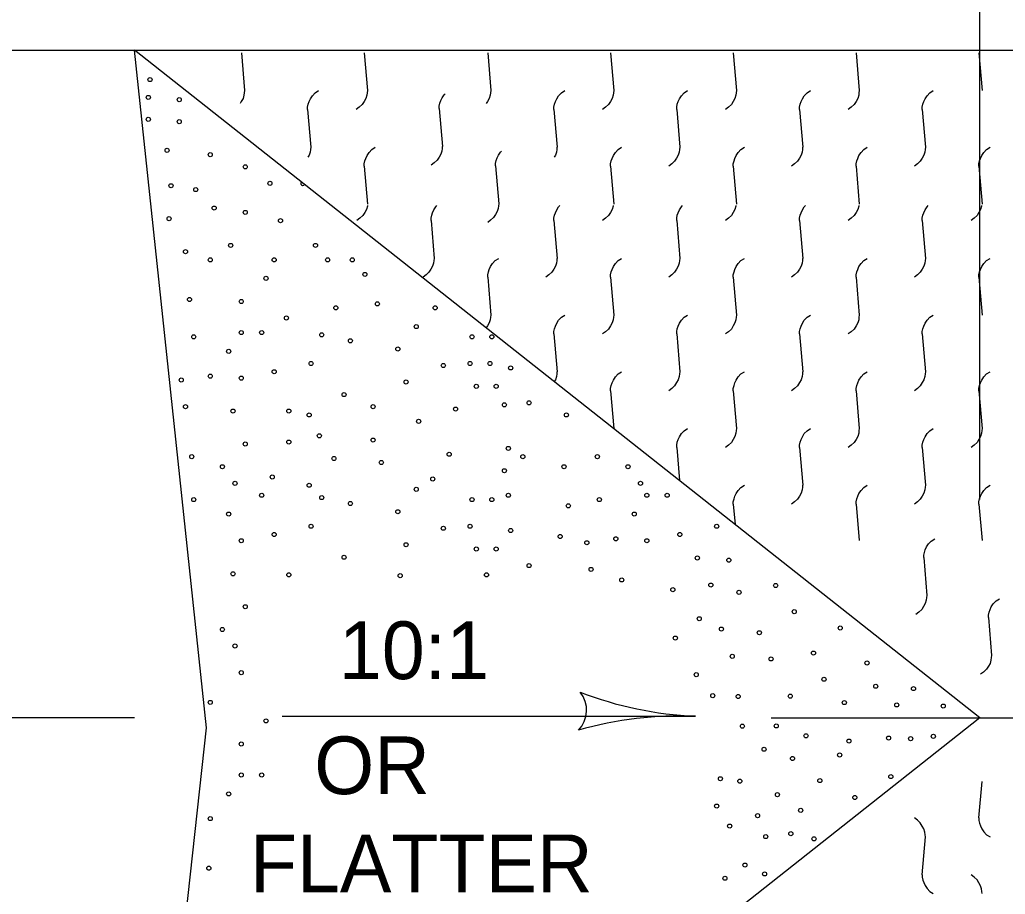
# Model space of a CAD drawing. Extents: x 503 to 668, y 444 to 544.
# Drawn here: x 619.7 to 631.66, y 508.68 to 519.29 of the extents above; entities that cross this region are included whole.
import ezdxf

# ---------------------------------------------------------------- set-up
doc = ezdxf.new("R2010")
doc.units = 0
for name, color, linetype in [('Level 1', 7, 'Continuous'), ('Level 2', 7, 'Continuous'), ('R_PL_PSH_PR', 7, 'Continuous')]:
    doc.layers.add(name, color=color, linetype=linetype)

msp = doc.modelspace()

# ---------------------------------------------------------------- linework, layer by layer
at = {"layer": 'Level 1'}
for centre, radius, start, end in [((626.227, 510.915), 0.352, 316.2566, 38.3733), ((628.093, 515.241), 4.404, 248.8292, 267.4759), ((627.706, 506.441), 4.404, 87.482, 106.1508), ((627.706, 506.441), 4.404, 87.4698, 87.482)]:
    msp.add_arc(centre, radius, start, end, dxfattribs=at)
at = {"layer": 'Level 2'}
for p, q in [((631.354, 513.471), (631.354, 531.949)), ((631.354, 510.823), (621.089, 518.927)), ((621.964, 510.702), (621.089, 518.927)), ((622.387, 518.893), (622.426, 518.434)), ((623.879, 518.893), (623.917, 518.434)), ((625.378, 518.893), (625.417, 518.434)), ((626.87, 518.893), (626.908, 518.434)), ((628.361, 518.893), (628.399, 518.434)), ((629.853, 518.893), (629.891, 518.434)), ((631.344, 518.893), (631.382, 518.434)), ((624.789, 518.217), (624.828, 517.758)), ((623.191, 518.205), (623.229, 517.746)), ((626.181, 518.205), (626.22, 517.746)), ((627.673, 518.205), (627.711, 517.746)), ((629.164, 518.205), (629.203, 517.746)), ((630.656, 518.205), (630.694, 517.746)), ((623.879, 517.516), (623.917, 517.057)), ((625.474, 517.521), (625.513, 517.062)), ((626.87, 517.516), (626.908, 517.057)), ((628.361, 517.516), (628.399, 517.057)), ((629.853, 517.516), (629.891, 517.057)), ((631.344, 517.516), (631.382, 517.057)), ((624.69, 516.857), (624.728, 516.398)), ((626.181, 516.857), (626.22, 516.398)), ((627.673, 516.857), (627.711, 516.398)), ((629.164, 516.857), (629.203, 516.398)), ((630.656, 516.857), (630.694, 516.398)), ((625.378, 516.169), (625.417, 515.71)), ((626.87, 516.169), (626.908, 515.71)), ((628.361, 516.169), (628.399, 515.71)), ((629.853, 516.169), (629.891, 515.71)), ((631.344, 516.169), (631.382, 515.71)), ((626.181, 515.481), (626.22, 515.022)), ((627.673, 515.481), (627.711, 515.022)), ((629.164, 515.481), (629.203, 515.022)), ((630.656, 515.481), (630.694, 515.022)), ((626.87, 514.792), (626.908, 514.333)), ((628.361, 514.792), (628.399, 514.333)), ((629.853, 514.792), (629.891, 514.333)), ((631.344, 514.792), (631.382, 514.333)), ((627.673, 514.104), (627.706, 513.702)), ((629.164, 514.104), (629.203, 513.645)), ((630.656, 514.104), (630.694, 513.645)), ((628.361, 513.415), (628.382, 513.169)), ((629.853, 513.415), (629.89, 512.973)), ((631.344, 513.415), (631.381, 512.973)), ((630.673, 512.766), (630.711, 512.307)), ((631.459, 512.039), (631.497, 511.58)), ((621.089, 510.823), (546.507, 510.823)), ((631.354, 510.823), (621.089, 502.718)), ((622.882, 510.841), (627.9, 510.841)), ((628.819, 510.823), (631.354, 510.823)), ((631.354, 510.823), (631.963, 510.823)), ((621.089, 502.718), (621.964, 510.702)), ((631.344, 509.607), (631.381, 510.049)), ((630.656, 508.918), (630.694, 509.377))]:
    msp.add_line(p, q, dxfattribs=at)
for points in [[(622.426, 518.434), (622.422, 518.409), (622.418, 518.378), (622.407, 518.338), (622.386, 518.302), (622.371, 518.278)], [(623.191, 518.205), (623.191, 518.234), (623.199, 518.269), (623.21, 518.301), (623.225, 518.335), (623.25, 518.372), (623.282, 518.408), (623.324, 518.434)], [(623.917, 518.434), (623.913, 518.409), (623.909, 518.378), (623.898, 518.338), (623.878, 518.302), (623.854, 518.266), (623.819, 518.233), (623.783, 518.205)], [(624.789, 518.217), (624.789, 518.246), (624.798, 518.281), (624.809, 518.313), (624.824, 518.347), (624.848, 518.384), (624.861, 518.397)], [(625.416, 518.434), (625.413, 518.409), (625.409, 518.378), (625.397, 518.338), (625.377, 518.302), (625.361, 518.278)], [(626.181, 518.205), (626.181, 518.234), (626.19, 518.269), (626.201, 518.301), (626.216, 518.335), (626.24, 518.372), (626.273, 518.408), (626.315, 518.434)], [(626.908, 518.434), (626.904, 518.409), (626.9, 518.378), (626.889, 518.338), (626.868, 518.302), (626.845, 518.266), (626.81, 518.233), (626.774, 518.205)], [(627.673, 518.205), (627.673, 518.234), (627.681, 518.269), (627.692, 518.301), (627.707, 518.335), (627.732, 518.372), (627.765, 518.408), (627.806, 518.434)], [(628.399, 518.434), (628.395, 518.409), (628.391, 518.378), (628.38, 518.338), (628.36, 518.302), (628.337, 518.266), (628.301, 518.233), (628.265, 518.205)], [(629.164, 518.205), (629.164, 518.234), (629.173, 518.269), (629.184, 518.301), (629.199, 518.335), (629.223, 518.372), (629.256, 518.408), (629.298, 518.434)], [(629.891, 518.434), (629.887, 518.409), (629.883, 518.378), (629.872, 518.338), (629.851, 518.302), (629.828, 518.266), (629.793, 518.233), (629.757, 518.205)], [(630.656, 518.205), (630.656, 518.234), (630.664, 518.269), (630.675, 518.301), (630.69, 518.335), (630.715, 518.372), (630.748, 518.408), (630.789, 518.434)], [(623.229, 517.746), (623.225, 517.721), (623.221, 517.689), (623.21, 517.65), (623.196, 517.626)], [(623.879, 517.516), (623.879, 517.546), (623.887, 517.581), (623.898, 517.612), (623.913, 517.647), (623.938, 517.684), (623.971, 517.719), (624.013, 517.746)], [(624.827, 517.758), (624.824, 517.733), (624.82, 517.701), (624.809, 517.662), (624.788, 517.626), (624.765, 517.589), (624.729, 517.556), (624.693, 517.528)], [(626.219, 517.746), (626.216, 517.721), (626.212, 517.689), (626.201, 517.65), (626.187, 517.626)], [(626.87, 517.516), (626.87, 517.546), (626.878, 517.581), (626.889, 517.612), (626.904, 517.647), (626.929, 517.684), (626.962, 517.719), (627.003, 517.746)], [(627.711, 517.746), (627.707, 517.721), (627.703, 517.689), (627.692, 517.65), (627.672, 517.614), (627.648, 517.577), (627.613, 517.544), (627.577, 517.516)], [(628.361, 517.516), (628.361, 517.546), (628.37, 517.581), (628.38, 517.612), (628.395, 517.647), (628.42, 517.684), (628.453, 517.719), (628.495, 517.746)], [(629.202, 517.746), (629.199, 517.721), (629.195, 517.689), (629.184, 517.65), (629.163, 517.614), (629.14, 517.577), (629.104, 517.544), (629.069, 517.516)], [(629.853, 517.516), (629.853, 517.546), (629.861, 517.581), (629.872, 517.612), (629.887, 517.647), (629.912, 517.684), (629.944, 517.719), (629.986, 517.746)], [(630.694, 517.746), (630.69, 517.721), (630.686, 517.689), (630.675, 517.65), (630.654, 517.614), (630.631, 517.577), (630.596, 517.544), (630.56, 517.516)], [(631.344, 517.516), (631.344, 517.546), (631.352, 517.581), (631.363, 517.612), (631.378, 517.647), (631.403, 517.684), (631.436, 517.719), (631.478, 517.746)], [(625.474, 517.521), (625.475, 517.55), (625.483, 517.585), (625.494, 517.617), (625.509, 517.651), (625.533, 517.688), (625.546, 517.701)], [(623.918, 517.038), (623.917, 517.03), (623.906, 516.99), (623.885, 516.955), (623.862, 516.918), (623.827, 516.885), (623.791, 516.857)], [(623.917, 517.057), (623.917, 517.057)], [(624.69, 516.857), (624.69, 516.886), (624.698, 516.922), (624.709, 516.953), (624.724, 516.988), (624.749, 517.024), (624.761, 517.038)], [(625.513, 517.062), (625.509, 517.037), (625.505, 517.005), (625.494, 516.966), (625.473, 516.93), (625.45, 516.893), (625.414, 516.86), (625.379, 516.832)], [(626.181, 516.857), (626.181, 516.886), (626.19, 516.922), (626.201, 516.953), (626.216, 516.988), (626.24, 517.024), (626.253, 517.038)], [(626.901, 517.038), (626.9, 517.03), (626.889, 516.99), (626.868, 516.955), (626.845, 516.918), (626.81, 516.885), (626.774, 516.857)], [(626.908, 517.057), (626.908, 517.057)], [(627.673, 516.857), (627.673, 516.886), (627.681, 516.922), (627.692, 516.953), (627.707, 516.988), (627.732, 517.024), (627.744, 517.038)], [(628.392, 517.038), (628.391, 517.03), (628.38, 516.99), (628.36, 516.955), (628.337, 516.918), (628.301, 516.885), (628.265, 516.857)], [(629.164, 516.857), (629.164, 516.886), (629.173, 516.922), (629.184, 516.953), (629.199, 516.988), (629.223, 517.024), (629.236, 517.038)], [(629.884, 517.038), (629.883, 517.03), (629.872, 516.99), (629.851, 516.955), (629.828, 516.918), (629.793, 516.885), (629.757, 516.857)], [(630.656, 516.857), (630.656, 516.886), (630.664, 516.922), (630.675, 516.953), (630.69, 516.988), (630.715, 517.024), (630.727, 517.038)], [(631.375, 517.038), (631.374, 517.03), (631.363, 516.99), (631.343, 516.955), (631.32, 516.918), (631.284, 516.885), (631.248, 516.857)], [(624.728, 516.398), (624.724, 516.373), (624.72, 516.342), (624.709, 516.302), (624.689, 516.267), (624.665, 516.23), (624.63, 516.197), (624.594, 516.169)], [(625.378, 516.169), (625.378, 516.198), (625.387, 516.234), (625.397, 516.265), (625.413, 516.299), (625.437, 516.336), (625.47, 516.372), (625.512, 516.398)], [(626.219, 516.398), (626.216, 516.373), (626.212, 516.342), (626.201, 516.302), (626.18, 516.267), (626.157, 516.23), (626.121, 516.197), (626.086, 516.169)], [(626.87, 516.169), (626.87, 516.198), (626.878, 516.234), (626.889, 516.265), (626.904, 516.299), (626.929, 516.336), (626.962, 516.372), (627.003, 516.398)], [(627.711, 516.398), (627.707, 516.373), (627.703, 516.342), (627.692, 516.302), (627.672, 516.267), (627.648, 516.23), (627.613, 516.197), (627.577, 516.169)], [(628.361, 516.169), (628.361, 516.198), (628.37, 516.234), (628.38, 516.265), (628.395, 516.299), (628.42, 516.336), (628.453, 516.372), (628.495, 516.398)], [(629.202, 516.398), (629.199, 516.373), (629.195, 516.342), (629.184, 516.302), (629.163, 516.267), (629.14, 516.23), (629.104, 516.197), (629.069, 516.169)], [(629.853, 516.169), (629.853, 516.198), (629.861, 516.234), (629.872, 516.265), (629.887, 516.299), (629.912, 516.336), (629.944, 516.372), (629.986, 516.398)], [(630.694, 516.398), (630.69, 516.373), (630.686, 516.342), (630.675, 516.302), (630.654, 516.267), (630.631, 516.23), (630.596, 516.197), (630.56, 516.169)], [(631.344, 516.169), (631.344, 516.198), (631.352, 516.234), (631.363, 516.265), (631.378, 516.299), (631.403, 516.336), (631.436, 516.372), (631.478, 516.398)], [(625.416, 515.71), (625.413, 515.685), (625.409, 515.653), (625.397, 515.614), (625.377, 515.578), (625.361, 515.554)], [(626.181, 515.481), (626.181, 515.51), (626.19, 515.545), (626.201, 515.577), (626.216, 515.611), (626.24, 515.648), (626.273, 515.683), (626.315, 515.71)], [(626.908, 515.71), (626.904, 515.685), (626.9, 515.653), (626.889, 515.614), (626.868, 515.578), (626.845, 515.541), (626.81, 515.508), (626.774, 515.481)], [(627.673, 515.481), (627.673, 515.51), (627.681, 515.545), (627.692, 515.577), (627.707, 515.611), (627.732, 515.648), (627.765, 515.683), (627.806, 515.71)], [(628.399, 515.71), (628.395, 515.685), (628.391, 515.653), (628.38, 515.614), (628.36, 515.578), (628.337, 515.541), (628.301, 515.508), (628.265, 515.481)], [(629.164, 515.481), (629.164, 515.51), (629.173, 515.545), (629.184, 515.577), (629.199, 515.611), (629.223, 515.648), (629.256, 515.683), (629.298, 515.71)], [(629.891, 515.71), (629.887, 515.685), (629.883, 515.653), (629.872, 515.614), (629.851, 515.578), (629.828, 515.541), (629.793, 515.508), (629.757, 515.481)], [(630.656, 515.481), (630.656, 515.51), (630.664, 515.545), (630.675, 515.577), (630.69, 515.611), (630.715, 515.648), (630.748, 515.683), (630.789, 515.71)], [(626.219, 515.022), (626.216, 514.996), (626.212, 514.965), (626.201, 514.925), (626.187, 514.902)], [(626.87, 514.792), (626.87, 514.821), (626.878, 514.857), (626.889, 514.888), (626.904, 514.922), (626.929, 514.959), (626.962, 514.995), (627.003, 515.022)], [(627.711, 515.022), (627.707, 514.996), (627.703, 514.965), (627.692, 514.925), (627.672, 514.89), (627.648, 514.853), (627.613, 514.82), (627.577, 514.792)], [(628.361, 514.792), (628.361, 514.821), (628.37, 514.857), (628.38, 514.888), (628.395, 514.922), (628.42, 514.959), (628.453, 514.995), (628.495, 515.022)], [(629.202, 515.022), (629.199, 514.996), (629.195, 514.965), (629.184, 514.925), (629.163, 514.89), (629.14, 514.853), (629.104, 514.82), (629.069, 514.792)], [(629.853, 514.792), (629.853, 514.821), (629.861, 514.857), (629.872, 514.888), (629.887, 514.922), (629.912, 514.959), (629.944, 514.995), (629.986, 515.022)], [(630.694, 515.022), (630.69, 514.996), (630.686, 514.965), (630.675, 514.925), (630.654, 514.89), (630.631, 514.853), (630.596, 514.82), (630.56, 514.792)], [(631.344, 514.792), (631.344, 514.821), (631.352, 514.857), (631.363, 514.888), (631.378, 514.922), (631.403, 514.959), (631.436, 514.995), (631.478, 515.022)], [(626.908, 514.333), (626.908, 514.333)], [(627.673, 514.104), (627.673, 514.133), (627.681, 514.168), (627.692, 514.2), (627.707, 514.234), (627.732, 514.271), (627.765, 514.307), (627.806, 514.333)], [(628.399, 514.333), (628.395, 514.308), (628.391, 514.277), (628.38, 514.237), (628.36, 514.201), (628.337, 514.165), (628.301, 514.132), (628.265, 514.104)], [(629.164, 514.104), (629.164, 514.133), (629.173, 514.168), (629.184, 514.2), (629.199, 514.234), (629.223, 514.271), (629.256, 514.307), (629.298, 514.333)], [(629.891, 514.333), (629.887, 514.308), (629.883, 514.277), (629.872, 514.237), (629.851, 514.201), (629.828, 514.165), (629.793, 514.132), (629.757, 514.104)], [(630.656, 514.104), (630.656, 514.133), (630.664, 514.168), (630.675, 514.2), (630.69, 514.234), (630.715, 514.271), (630.748, 514.307), (630.789, 514.333)], [(631.382, 514.333), (631.378, 514.308), (631.374, 514.277), (631.363, 514.237), (631.343, 514.201), (631.32, 514.165), (631.284, 514.132), (631.248, 514.104)], [(628.361, 513.415), (628.361, 513.444), (628.37, 513.48), (628.38, 513.511), (628.395, 513.546), (628.42, 513.583), (628.453, 513.618), (628.495, 513.645)], [(629.202, 513.645), (629.199, 513.62), (629.195, 513.588), (629.184, 513.549), (629.163, 513.513), (629.14, 513.476), (629.104, 513.443), (629.069, 513.415)], [(629.853, 513.415), (629.853, 513.444), (629.861, 513.48), (629.872, 513.511), (629.887, 513.546), (629.912, 513.583), (629.944, 513.618), (629.986, 513.645)], [(630.694, 513.645), (630.69, 513.62), (630.686, 513.588), (630.675, 513.549), (630.655, 513.513), (630.631, 513.476), (630.596, 513.443), (630.56, 513.415)], [(631.344, 513.415), (631.344, 513.444), (631.352, 513.48), (631.363, 513.511), (631.378, 513.546), (631.403, 513.583), (631.436, 513.618), (631.478, 513.645)], [(630.673, 512.766), (630.673, 512.795), (630.681, 512.83), (630.692, 512.862), (630.707, 512.896), (630.732, 512.933), (630.765, 512.968), (630.807, 512.995)], [(630.711, 512.307), (630.707, 512.282), (630.703, 512.25), (630.692, 512.211), (630.672, 512.175), (630.649, 512.138), (630.613, 512.105), (630.577, 512.077)], [(631.459, 512.039), (631.459, 512.068), (631.467, 512.103), (631.478, 512.135), (631.493, 512.169), (631.518, 512.206), (631.551, 512.241), (631.593, 512.268)], [(631.497, 511.58), (631.493, 511.555), (631.489, 511.523), (631.478, 511.483), (631.458, 511.448), (631.434, 511.411), (631.399, 511.378), (631.363, 511.35)], [(630.694, 509.377), (630.69, 509.402), (630.686, 509.434), (630.675, 509.473), (630.654, 509.509), (630.631, 509.546), (630.596, 509.579), (630.56, 509.607)], [(631.344, 509.607), (631.344, 509.577), (631.352, 509.542), (631.363, 509.51), (631.378, 509.476), (631.403, 509.439), (631.436, 509.404), (631.478, 509.377)], [(630.656, 508.918), (630.656, 508.889), (630.664, 508.853), (630.675, 508.822), (630.69, 508.788), (630.715, 508.751), (630.748, 508.715), (630.789, 508.689)], [(631.382, 508.689), (631.378, 508.714), (631.374, 508.745), (631.363, 508.785), (631.343, 508.82), (631.32, 508.857), (631.284, 508.89), (631.248, 508.918)]]:
    msp.add_lwpolyline(points, dxfattribs=at)
for centre in [(621.278, 518.568), (621.257, 518.352), (621.633, 518.324), (621.257, 518.086), (621.633, 518.057), (621.485, 517.709), (622.009, 517.657), (622.434, 517.509), (621.533, 517.28), (621.833, 517.233), (622.734, 517.309), (622.057, 517.009), (621.509, 516.88), (622.434, 516.956), (622.862, 516.856), (622.257, 516.556), (623.287, 516.556), (621.709, 516.48), (622.009, 516.38), (622.786, 516.38), (623.434, 516.38), (623.734, 516.38), (622.686, 516.156), (623.887, 516.204), (621.757, 515.899), (622.386, 515.875), (623.534, 515.798), (624.039, 515.846), (624.74, 515.798), (622.934, 515.675), (624.511, 515.57), (621.809, 515.446), (622.386, 515.498), (622.634, 515.498), (623.363, 515.47), (625.188, 515.446), (625.428, 515.446), (623.711, 515.398), (622.233, 515.27), (624.287, 515.298), (623.234, 515.122), (624.84, 515.098), (625.164, 515.122), (625.405, 515.122), (625.657, 515.069), (622.009, 514.969), (622.786, 515.022), (621.657, 514.922), (622.386, 514.945), (624.387, 514.898), (625.24, 514.845), (625.481, 514.845), (623.634, 514.745), (621.709, 514.598), (623.987, 514.598), (625.581, 514.621), (625.881, 514.645), (622.286, 514.545), (622.963, 514.545), (623.21, 514.498), (624.988, 514.569), (626.334, 514.498), (624.54, 514.421), (623.334, 514.245), (622.434, 514.145), (622.963, 514.169), (623.987, 514.193), (621.785, 513.992), (624.911, 514.021), (625.629, 514.092), (625.805, 513.992), (626.71, 513.992), (623.511, 513.969), (624.087, 513.921), (622.157, 513.869), (625.581, 513.821), (626.305, 513.869), (627.082, 513.869), (622.31, 513.668), (622.762, 513.745), (623.21, 513.645), (624.711, 513.721), (627.234, 513.668), (622.634, 513.523), (624.511, 513.595), (625.629, 513.523), (627.311, 513.523), (627.558, 513.523), (621.809, 513.471), (623.363, 513.495), (623.711, 513.423), (625.188, 513.471), (625.428, 513.471), (626.358, 513.395), (626.734, 513.471), (622.233, 513.295), (624.287, 513.323), (627.158, 513.295), (622.786, 513.047), (623.234, 513.147), (624.84, 513.123), (625.164, 513.147), (625.657, 513.095), (627.711, 513.047), (628.159, 513.147), (622.386, 512.971), (624.387, 512.923), (626.258, 513.023), (626.582, 512.947), (626.934, 512.995), (627.311, 512.971), (625.24, 512.871), (625.481, 512.871), (623.634, 512.771), (627.924, 512.762), (628.306, 512.736), (622.286, 512.57), (622.963, 512.558), (625.364, 512.557), (625.881, 512.67), (626.634, 512.623), (624.316, 512.547), (627.006, 512.496), (627.626, 512.378), (628.088, 512.433), (628.43, 512.345), (628.875, 512.428), (622.434, 512.17), (629.101, 512.11), (627.947, 512.025), (622.157, 511.894), (628.216, 511.899), (628.677, 511.855), (629.659, 511.912), (627.657, 511.79), (622.31, 511.694), (629.334, 511.608), (628.348, 511.568), (628.819, 511.537), (629.984, 511.488), (622.386, 511.37), (627.911, 511.346), (629.462, 511.29), (630.09, 511.205), (630.549, 511.177), (622.009, 511.009), (628.111, 511.091), (628.42, 511.081), (629.052, 511.085), (629.709, 511.007), (630.345, 510.979), (630.91, 510.965), (622.686, 510.785), (628.471, 510.721), (628.882, 510.724), (629.243, 510.604), (629.765, 510.54), (630.246, 510.576), (630.514, 510.569), (630.79, 510.597), (622.386, 510.504), (628.734, 510.441), (629.08, 510.328), (629.652, 510.371), (622.386, 510.128), (622.634, 510.128), (628.204, 510.083), (628.44, 510.053), (629.412, 510.06), (630.274, 510.109), (622.233, 509.899), (628.896, 509.89), (629.836, 509.855), (628.159, 509.751), (629.179, 509.699), (622.009, 509.599), (628.656, 509.635), (628.317, 509.508), (628.755, 509.381), (629.059, 509.416), (629.341, 509.353), (621.992, 508.997), (628.502, 509.035), (628.259, 508.875), (628.741, 508.928)]:
    msp.add_circle(centre, 0.0248, dxfattribs=at)
msp.add_arc((623.134, 517.309), 0.0248, 136.2322, 327.1875, dxfattribs=at)
at = {"layer": 'R_PL_PSH_PR'}
msp.add_line((516.651, 518.927), (647.982, 518.927), dxfattribs=at)

# ---------------------------------------------------------------- texts
at = {"layer": 'Level 2'}
for s, p in [('10:1', (623.572, 511.292)), ('   OR', (622.492, 509.896)), ('FLATTER', (622.492, 508.706))]:
    msp.add_text(s, height=0.7, dxfattribs=at).set_placement(p)

doc.saveas('drawing.dxf')
